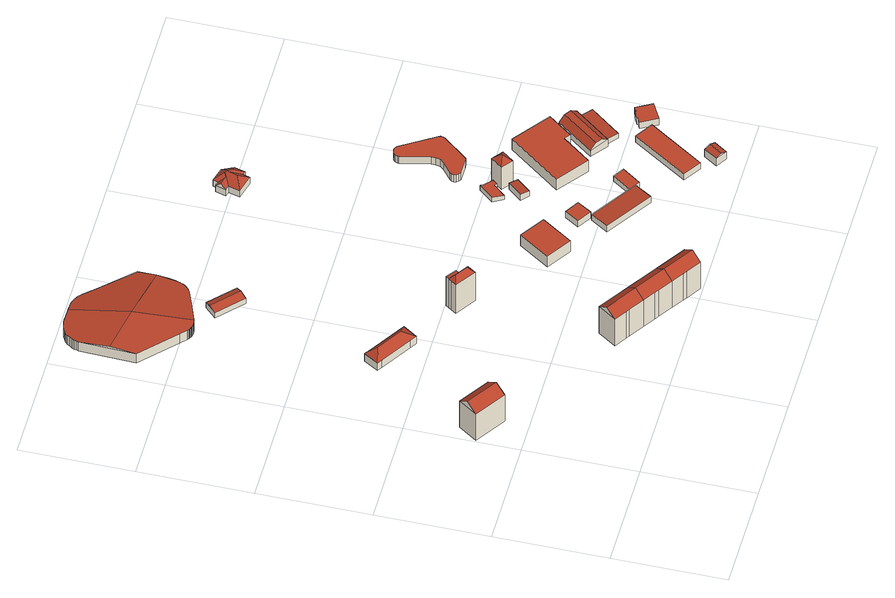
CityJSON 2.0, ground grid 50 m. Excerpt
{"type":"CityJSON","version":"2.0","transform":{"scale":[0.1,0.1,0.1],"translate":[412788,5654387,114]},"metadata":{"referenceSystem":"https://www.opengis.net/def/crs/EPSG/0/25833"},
"CityObjects":{
"building1":{"type":"Building","attributes":{"Dachtyp_tdc":"tdcGableRoof","Gemeindeschluessel":14612000,"Dachneigung":35.49,"QualitaetDacherkennung":73,"Geometrietyp2DReferenz":"3000","measuredHeight":19.19,"function":"31001_9998","roofType":"3100"},"geometry":[{"type":"Solid","lod":"2","boundaries":[[[[0,1,2,3]],[[1,4,5,2]],[[4,6,7,5]],[[6,0,3,7]],[[4,1,8]],[[0,6,9]],[[1,0,9,8]],[[6,4,8,9]],[[3,2,5,7]]]],"semantics":{"surfaces":[{"type":"WallSurface"},{"type":"RoofSurface"},{"type":"GroundSurface"}],"values":[[0,0,0,0,0,0,1,1,2]]}}]},
"building2":{"type":"Building","attributes":{"Dachtyp_tdc":"tdcHipRoof","Gemeindeschluessel":14612000,"Dachneigung":44.94,"QualitaetDacherkennung":73,"Geometrietyp2DReferenz":"3000","measuredHeight":8.07,"function":"31001_9998","roofType":"3200"},"geometry":[{"type":"Solid","lod":"2","boundaries":[[[[10,11,12,13]],[[11,14,15,12]],[[14,16,17,15]],[[16,18,19,17]],[[18,20,21,19]],[[20,22,23,21]],[[22,24,25,23]],[[24,10,13,25]],[[26,14,27]],[[24,28,29]],[[14,11,10,24,29,27]],[[28,30,31,26,27,29]],[[16,26,31,18]],[[18,31,30,20]],[[20,30,28,22]],[[22,28,24]],[[14,26,16]],[[13,12,15,17,19,21,23,25]]]],"semantics":{"surfaces":[{"type":"WallSurface"},{"type":"RoofSurface"},{"type":"GroundSurface"}],"values":[[0,0,0,0,0,0,0,0,1,1,1,1,0,0,0,0,0,2]]}}]},
"building3":{"type":"Building","attributes":{"Dachtyp_tdc":"tdcFreeFormRoof","Gemeindeschluessel":14612000,"Dachneigung":35.7,"QualitaetDacherkennung":86,"Geometrietyp2DReferenz":"3000","measuredHeight":19.21,"function":"31001_9998","roofType":"5000"},"geometry":[{"type":"Solid","lod":"2","boundaries":[[[[32,33,34,35]],[[33,36,37,34]],[[36,38,39,37]],[[38,40,41,39]],[[40,42,43,41]],[[42,32,35,43]],[[44,42,40,45]],[[33,32,44,45,38,36]],[[40,38,45]],[[32,42,44]],[[35,34,37,39,41,43]]]],"semantics":{"surfaces":[{"type":"WallSurface"},{"type":"RoofSurface"},{"type":"GroundSurface"}],"values":[[0,0,0,0,0,0,1,1,0,0,2]]}}]},
"building4":{"type":"Building","attributes":{"Dachtyp_tdc":"tdcFreeFormRoof","Gemeindeschluessel":14612000,"Dachneigung":35.64,"QualitaetDacherkennung":87,"Geometrietyp2DReferenz":"3000","measuredHeight":19.23,"function":"31001_9998","roofType":"5000"},"geometry":[{"type":"Solid","lod":"2","boundaries":[[[[46,47,48,49]],[[47,32,35,48]],[[32,42,43,35]],[[42,50,51,43]],[[50,52,53,51]],[[52,46,49,53]],[[46,52,54,44,32,47]],[[54,50,42,44]],[[42,32,44]],[[52,50,54]],[[49,48,35,43,51,53]]]],"semantics":{"surfaces":[{"type":"WallSurface"},{"type":"RoofSurface"},{"type":"GroundSurface"}],"values":[[0,0,0,0,0,0,1,1,0,0,2]]}}]},
"building5":{"type":"Building","attributes":{"Dachtyp_tdc":"tdcFreeFormRoof","Gemeindeschluessel":14612000,"Dachneigung":10.07,"QualitaetDacherkennung":16,"Geometrietyp2DReferenz":"3000","measuredHeight":8.71,"function":"31001_9998","roofType":"5000"},"geometry":[{"type":"Solid","lod":"2","boundaries":[[[[55,56,57,58]],[[56,59,60,57]],[[59,61,62,60]],[[61,63,64,62]],[[63,65,66,64]],[[65,67,68,66]],[[67,69,70,68]],[[69,71,72,70]],[[71,73,74,72]],[[73,75,76,74]],[[75,77,78,76]],[[77,79,80,78]],[[79,81,82,80]],[[81,83,84,82]],[[83,85,86,84]],[[85,87,88,86]],[[87,89,90,88]],[[89,91,92,90]],[[91,93,94,92]],[[93,95,96,94]],[[95,97,98,96]],[[97,99,100,98]],[[101,102,103,104]],[[102,105,106,103]],[[105,107,108,106]],[[107,109,110,108]],[[109,111,112,110]],[[111,113,114,112]],[[113,115,116,114]],[[115,117,118,116]],[[117,119,120,118]],[[119,121,122,120]],[[121,123,124,122]],[[123,125,126,124]],[[125,127,128,126]],[[127,129,130,128]],[[129,131,132,130]],[[99,133,134,100]],[[133,101,104,134]],[[131,135,136,132]],[[135,137,138,136]],[[137,139,140,138]],[[139,141,142,140]],[[141,143,144,142]],[[143,145,146,144]],[[145,147,148,146]],[[147,149,150,148]],[[149,151,152,150]],[[151,153,154,152]],[[153,155,156,154]],[[155,157,158,156]],[[157,159,160,158]],[[159,161,162,160]],[[161,163,164,162]],[[163,165,166,164]],[[165,167,168,166]],[[167,169,170,168]],[[169,171,172,170]],[[171,173,174,172]],[[173,175,176,174]],[[175,177,178,176]],[[177,179,180,178]],[[179,181,182,180]],[[181,55,58,182]],[[183,141,139,137,135,131,129,127,125,123,121,119,184,185]],[[147,145,143,183,185,177,175,173,171,169,167,165,163,161,159,157,155,153,151,149]],[[179,177,185,186,81,79,77,75,73,71,69,67,65,63,61,59,56,55,181]],[[185,184,117,115,113,111,109,107,105,102,101,133,99,97,95,93,91,89,87,85,83,186]],[[119,117,184]],[[83,81,186]],[[143,141,183]],[[58,57,60,62,64,66,68,70,72,74,76,78,80,82,84,86,88,90,92,94,96,98,100,134,104,103,106,108,110,112,114,116,118,120,122,124,126,128,130,132,136,138,140,142,144,146,148,150,152,154,156,158,160,162,164,166,168,170,172,174,176,178,180,182]]]],"semantics":{"surfaces":[{"type":"WallSurface"},{"type":"RoofSurface"},{"type":"GroundSurface"}],"values":[[0,0,0,0,0,0,0,0,0,0,0,0,0,0,0,0,0,0,0,0,0,0,0,0,0,0,0,0,0,0,0,0,0,0,0,0,0,0,0,0,0,0,0,0,0,0,0,0,0,0,0,0,0,0,0,0,0,0,0,0,0,0,0,0,1,1,1,1,0,0,0,2]]}}]},
"building6":{"type":"Building","attributes":{"Gemeindeschluessel":14612000,"Geometrietyp2DReferenz":"3000","function":"31001_9998","roofType":"9999"},"children":["building6-1","building6-2"]},
"building6-1":{"type":"BuildingPart","attributes":{"Dachtyp_tdc":"tdcPolyFlatRoof","Dachneigung":3.01,"QualitaetDacherkennung":7,"Geometrietyp2DReferenz":"3000","measuredHeight":17.36,"roofType":"2100"},"parents":["building6"],"geometry":[{"type":"MultiSurface","lod":"2","boundaries":[[[187,188,189,190,191]],[[192,193,194,195,196]],[[193,187,191,194]],[[193,192,188,187]],[[191,190,195,194]]],"semantics":{"surfaces":[{"type":"WallSurface"},{"type":"RoofSurface"},{"type":"GroundSurface"}],"values":[0,0,0,1,2]}}]},
"building6-2":{"type":"BuildingPart","attributes":{"Dachtyp_tdc":"tdcFreeFormRoof","Dachneigung":50.41,"QualitaetDacherkennung":5,"Geometrietyp2DReferenz":"3000","measuredHeight":19.71,"roofType":"5000"},"parents":["building6"],"geometry":[{"type":"MultiSurface","lod":"2","boundaries":[[[189,197,198,190]],[[197,199,200,198]],[[199,201,202,200]],[[201,203,204,202]],[[203,196,195,204]],[[205,199,197]],[[197,189,196,206,205]],[[196,203,201,206]],[[205,206,201,199]],[[190,198,200,202,204,195]]],"semantics":{"surfaces":[{"type":"WallSurface"},{"type":"RoofSurface"},{"type":"GroundSurface"}],"values":[0,0,0,0,0,1,1,1,1,2]}}]},
"building7":{"type":"Building","attributes":{"Dachtyp_tdc":"tdcGableRoof","Gemeindeschluessel":14612000,"Dachneigung":35.6,"QualitaetDacherkennung":88,"Geometrietyp2DReferenz":"3000","measuredHeight":19.21,"function":"31001_9998","roofType":"3100"},"geometry":[{"type":"Solid","lod":"2","boundaries":[[[[207,208,209,210]],[[208,211,212,209]],[[211,213,214,212]],[[213,215,53,214]],[[215,216,51,53]],[[216,207,210,51]],[[50,217,218,219]],[[217,215,213,211,208,218]],[[207,219,218,208]],[[216,50,219,207]],[[215,217,50,216]],[[210,209,212,214,53,51]]]],"semantics":{"surfaces":[{"type":"WallSurface"},{"type":"RoofSurface"},{"type":"GroundSurface"}],"values":[[0,0,0,0,0,0,1,1,0,0,0,2]]}}]},
"building8":{"type":"Building","attributes":{"Dachtyp_tdc":"tdcGableRoof","Gemeindeschluessel":14612000,"Dachneigung":19.76,"QualitaetDacherkennung":87,"Geometrietyp2DReferenz":"3000","measuredHeight":4.37,"function":"31001_9998","roofType":"3100"},"geometry":[{"type":"Solid","lod":"2","boundaries":[[[[220,221,222,223]],[[221,224,225,222]],[[224,226,227,225]],[[226,220,223,227]],[[224,221,228]],[[220,226,229]],[[221,220,229,228]],[[226,224,228,229]],[[223,222,225,227]]]],"semantics":{"surfaces":[{"type":"WallSurface"},{"type":"RoofSurface"},{"type":"GroundSurface"}],"values":[[0,0,0,0,0,0,1,1,2]]}}]},
"building9":{"type":"Building","attributes":{"Dachtyp_tdc":"tdcPolyFlatRoof","Gemeindeschluessel":14612000,"Dachneigung":0,"QualitaetDacherkennung":72,"Geometrietyp2DReferenz":"3000","measuredHeight":6.53,"function":"31001_2000","roofType":"1000"},"geometry":[{"type":"Solid","lod":"2","boundaries":[[[[230,231,232,233]],[[231,234,235,232]],[[234,236,237,235]],[[236,230,233,237]],[[236,234,231,230]],[[233,232,235,237]]]],"semantics":{"surfaces":[{"type":"WallSurface"},{"type":"RoofSurface"},{"type":"GroundSurface"}],"values":[[0,0,0,0,1,2]]}}]},
"building10":{"type":"Building","attributes":{"Dachtyp_tdc":"tdcPolyFlatRoof","Gemeindeschluessel":14612000,"Dachneigung":0,"QualitaetDacherkennung":88,"Geometrietyp2DReferenz":"3000","measuredHeight":3.47,"function":"31001_2000","roofType":"1000"},"geometry":[{"type":"Solid","lod":"2","boundaries":[[[[238,239,240,241]],[[239,242,243,240]],[[242,244,245,243]],[[244,238,241,245]],[[244,242,239,238]],[[241,240,243,245]]]],"semantics":{"surfaces":[{"type":"WallSurface"},{"type":"RoofSurface"},{"type":"GroundSurface"}],"values":[[0,0,0,0,1,2]]}}]},
"building11":{"type":"Building","attributes":{"Dachtyp_tdc":"tdcPolyFlatRoof","Gemeindeschluessel":14612000,"Dachneigung":3.06,"QualitaetDacherkennung":82,"Geometrietyp2DReferenz":"3000","measuredHeight":3.7,"function":"31001_2000","roofType":"2100"},"geometry":[{"type":"Solid","lod":"2","boundaries":[[[[246,247,248,249]],[[247,250,251,248]],[[250,252,253,251]],[[252,246,249,253]],[[252,250,247,246]],[[249,248,251,253]]]],"semantics":{"surfaces":[{"type":"WallSurface"},{"type":"RoofSurface"},{"type":"GroundSurface"}],"values":[[0,0,0,0,1,2]]}}]},
"building12":{"type":"Building","attributes":{"Dachtyp_tdc":"tdcPolyFlatRoof","Gemeindeschluessel":14612000,"Dachneigung":9.84,"QualitaetDacherkennung":75,"Geometrietyp2DReferenz":"3000","measuredHeight":3.61,"function":"31001_2000","roofType":"2100"},"geometry":[{"type":"Solid","lod":"2","boundaries":[[[[254,255,256,257]],[[255,258,259,256]],[[258,260,261,259]],[[260,254,257,261]],[[260,258,255,254]],[[257,256,259,261]]]],"semantics":{"surfaces":[{"type":"WallSurface"},{"type":"RoofSurface"},{"type":"GroundSurface"}],"values":[[0,0,0,0,1,2]]}}]},
"building13":{"type":"Building","attributes":{"Dachtyp_tdc":"tdcPolyFlatRoof","Gemeindeschluessel":14612000,"Dachneigung":2.61,"QualitaetDacherkennung":70,"Geometrietyp2DReferenz":"3000","measuredHeight":2.75,"function":"31001_9998","roofType":"2100"},"geometry":[{"type":"Solid","lod":"2","boundaries":[[[[262,263,264,265]],[[263,266,267,264]],[[266,268,269,267]],[[268,270,271,269]],[[270,272,273,271]],[[272,274,275,273]],[[274,276,277,275]],[[276,278,279,277]],[[278,262,265,279]],[[278,276,274,272,270,268,266,263,262]],[[265,264,267,269,271,273,275,277,279]]]],"semantics":{"surfaces":[{"type":"WallSurface"},{"type":"RoofSurface"},{"type":"GroundSurface"}],"values":[[0,0,0,0,0,0,0,0,0,1,2]]}}]},
"building14":{"type":"Building","attributes":{"Dachtyp_tdc":"tdcPolyFlatRoof","Gemeindeschluessel":14612000,"Dachneigung":0,"QualitaetDacherkennung":87,"Geometrietyp2DReferenz":"3000","measuredHeight":2.83,"function":"31001_2000","roofType":"1000"},"geometry":[{"type":"Solid","lod":"2","boundaries":[[[[280,281,282,283]],[[281,284,285,282]],[[284,286,287,285]],[[286,280,283,287]],[[286,284,281,280]],[[283,282,285,287]]]],"semantics":{"surfaces":[{"type":"WallSurface"},{"type":"RoofSurface"},{"type":"GroundSurface"}],"values":[[0,0,0,0,1,2]]}}]},
"building15":{"type":"Building","attributes":{"Dachtyp_tdc":"tdcFreeFormRoof","Gemeindeschluessel":14612000,"Dachneigung":46,"QualitaetDacherkennung":5,"Geometrietyp2DReferenz":"3000","measuredHeight":16.09,"function":"31001_2000","roofType":"5000"},"geometry":[{"type":"Solid","lod":"2","boundaries":[[[[288,289,290,291]],[[289,292,293,290]],[[292,294,295,293]],[[294,296,297,295]],[[296,288,291,297]],[[296,298,288]],[[298,296,294]],[[299,298,294,292]],[[299,292,289]],[[298,299,289,288]],[[291,290,293,295,297]]]],"semantics":{"surfaces":[{"type":"WallSurface"},{"type":"RoofSurface"},{"type":"GroundSurface"}],"values":[[0,0,0,0,0,1,1,1,1,1,2]]}}]},
"building16":{"type":"Building","attributes":{"Dachtyp_tdc":"tdcFreeFormRoof","Gemeindeschluessel":14612000,"Dachneigung":39.69,"QualitaetDacherkennung":11,"Geometrietyp2DReferenz":"3000","measuredHeight":7.53,"function":"31001_9998","roofType":"5000"},"geometry":[{"type":"Solid","lod":"2","boundaries":[[[[300,301,302,303]],[[301,304,305,302]],[[304,306,307,305]],[[306,308,309,307]],[[308,310,311,309]],[[310,312,313,311]],[[312,314,315,313]],[[314,316,317,315]],[[316,318,319,317]],[[318,320,321,319]],[[320,300,303,321]],[[322,323,320,318]],[[322,318,316]],[[324,323,322,316,314]],[[325,326,327,324,314,312]],[[325,312,310]],[[326,325,310,308]],[[328,329,327,326,308,306]],[[328,306,304]],[[329,328,304,301]],[[324,327,329,301,300]],[[323,324,300,320]],[[303,302,305,307,309,311,313,315,317,319,321]]]],"semantics":{"surfaces":[{"type":"WallSurface"},{"type":"RoofSurface"},{"type":"GroundSurface"}],"values":[[0,0,0,0,0,0,0,0,0,0,0,1,0,1,1,1,1,1,1,1,1,1,2]]}}]},
"building17":{"type":"Building","attributes":{"Dachtyp_tdc":"tdcGableRoof","Gemeindeschluessel":14612000,"Dachneigung":19.12,"QualitaetDacherkennung":65,"Geometrietyp2DReferenz":"3000","measuredHeight":5.3,"function":"31001_9998","roofType":"3100"},"geometry":[{"type":"Solid","lod":"2","boundaries":[[[[330,331,332,333]],[[331,334,335,332]],[[334,336,337,335]],[[336,330,333,337]],[[334,331,338]],[[330,336,339]],[[331,330,339,338]],[[336,334,338,339]],[[333,332,335,337]]]],"semantics":{"surfaces":[{"type":"WallSurface"},{"type":"RoofSurface"},{"type":"GroundSurface"}],"values":[[0,0,0,0,0,0,1,1,2]]}}]},
"building18":{"type":"Building","attributes":{"Dachtyp_tdc":"tdcPolyFlatRoof","Gemeindeschluessel":14612000,"Dachneigung":0,"QualitaetDacherkennung":76,"Geometrietyp2DReferenz":"3000","measuredHeight":3.54,"function":"31001_2000","roofType":"1000"},"geometry":[{"type":"Solid","lod":"2","boundaries":[[[[340,341,342,343]],[[341,344,345,342]],[[346,344,341,340]],[[343,342,345,347]],[[344,346,347,345]],[[346,340,343,347]]]],"semantics":{"surfaces":[{"type":"WallSurface"},{"type":"RoofSurface"},{"type":"GroundSurface"}],"values":[[0,0,1,2,0,0]]}}]},
"building19":{"type":"Building","attributes":{"Dachtyp_tdc":"tdcPolyFlatRoof","Gemeindeschluessel":14612000,"Dachneigung":0,"QualitaetDacherkennung":61,"Geometrietyp2DReferenz":"3000","measuredHeight":6.46,"function":"31001_2000","roofType":"1000"},"geometry":[{"type":"Solid","lod":"2","boundaries":[[[[348,349,350,351]],[[349,352,353,350]],[[352,354,355,353]],[[354,356,357,355]],[[356,358,359,357]],[[358,348,351,359]],[[358,356,354,352,349,348]],[[351,350,353,355,357,359]]]],"semantics":{"surfaces":[{"type":"WallSurface"},{"type":"RoofSurface"},{"type":"GroundSurface"}],"values":[[0,0,0,0,0,0,1,2]]}}]},
"building20":{"type":"Building","attributes":{"name":"Pinguin Cafe","Dachtyp_tdc":"tdcPolyFlatRoof","Gemeindeschluessel":14612000,"Dachneigung":0,"QualitaetDacherkennung":32,"Geometrietyp2DReferenz":"3000","measuredHeight":4.13,"function":"31001_2081","roofType":"1000"},"geometry":[{"type":"Solid","lod":"2","boundaries":[[[[360,361,362,363]],[[361,364,365,362]],[[364,366,367,365]],[[366,368,369,367]],[[368,370,371,369]],[[370,372,373,371]],[[372,374,375,373]],[[374,376,377,375]],[[376,378,379,377]],[[378,380,381,379]],[[380,382,383,381]],[[380,378,376,374,372,370,368,366,364,361,360,384,385,386,387,388,389,390,391,392,393,394,395,396,397,382]],[[383,398,399,400,401,402,403,404,405,406,407,408,409,410,411,363,362,365,367,369,371,373,375,377,379,381]],[[387,386,409,408]],[[386,385,410,409]],[[385,384,411,410]],[[384,360,363,411]],[[382,397,398,383]],[[397,396,399,398]],[[396,395,400,399]],[[395,394,401,400]],[[394,393,402,401]],[[393,392,403,402]],[[392,391,404,403]],[[391,390,405,404]],[[390,389,406,405]],[[389,388,407,406]],[[388,387,408,407]]]],"semantics":{"surfaces":[{"type":"WallSurface"},{"type":"RoofSurface"},{"type":"GroundSurface"}],"values":[[0,0,0,0,0,0,0,0,0,0,0,1,2,0,0,0,0,0,0,0,0,0,0,0,0,0,0,0]]}}]},
"building21":{"type":"Building","attributes":{"Dachtyp_tdc":"tdcCutGableRoof","Gemeindeschluessel":14612000,"Dachneigung":43.43,"QualitaetDacherkennung":73,"Geometrietyp2DReferenz":"3000","measuredHeight":6.33,"function":"31001_2000","roofType":"9999"},"geometry":[{"type":"Solid","lod":"2","boundaries":[[[[412,413,414,415]],[[413,416,417,414]],[[416,418,419,417]],[[418,412,415,419]],[[413,412,420,421]],[[416,413,421,422]],[[418,416,422,423]],[[412,418,423,420]],[[422,421,420,423]],[[415,414,417,419]]]],"semantics":{"surfaces":[{"type":"WallSurface"},{"type":"RoofSurface"},{"type":"GroundSurface"}],"values":[[0,0,0,0,1,0,1,0,1,2]]}}]},
"building22":{"type":"Building","attributes":{"Dachtyp_tdc":"tdcPolyFlatRoof","Gemeindeschluessel":14612000,"Dachneigung":3.54,"QualitaetDacherkennung":61,"Geometrietyp2DReferenz":"3000","measuredHeight":2.98,"function":"31001_2000","roofType":"2100"},"geometry":[{"type":"Solid","lod":"2","boundaries":[[[[424,425,426,427]],[[425,428,429,426]],[[428,430,431,429]],[[430,424,427,431]],[[430,428,425,424]],[[427,426,429,431]]]],"semantics":{"surfaces":[{"type":"WallSurface"},{"type":"RoofSurface"},{"type":"GroundSurface"}],"values":[[0,0,0,0,1,2]]}}]},
"building23":{"type":"Building","attributes":{"Dachtyp_tdc":"tdcPolyFlatRoof","Gemeindeschluessel":14612000,"Dachneigung":0,"QualitaetDacherkennung":73,"Geometrietyp2DReferenz":"3000","measuredHeight":3.75,"function":"31001_2000","roofType":"1000"},"geometry":[{"type":"Solid","lod":"2","boundaries":[[[[432,433,434,435]],[[433,436,437,434]],[[436,438,439,437]],[[438,440,441,439]],[[440,442,443,441]],[[442,444,445,443]],[[444,446,447,445]],[[446,432,435,447]],[[446,444,442,440,438,436,433,432]],[[435,434,437,439,441,443,445,447]]]],"semantics":{"surfaces":[{"type":"WallSurface"},{"type":"RoofSurface"},{"type":"GroundSurface"}],"values":[[0,0,0,0,0,0,0,0,1,2]]}}]}
},
"vertices":[
[56,777,172],[189,689,172],[189,689,17],[56,777,17],[133,604,172],[133,604,17],[0,693,172],[0,693,17],[161,647,208],[29,735,208],
[441,1082,53],[309,1166,53],[309,1166,11],[441,1082,11],[286,1180,53],[286,1180,11],[327,1244,53],[327,1244,11],[350,1230,53],[350,1230,11],[482,1145,53],[482,1145,11],[513,1126,53],[513,1126,11],[472,1062,53],[472,1062,11],[327,1244,54],[341,1191,91],[513,1126,54],[450,1122,91],[482,1145,54],[350,1230,54],
[775,180,185],[711,223,185],[711,223,28],[775,180,28],[696,233,185],[696,233,28],[642,268,185],[642,268,28],[695,349,186],[695,349,28],[829,261,186],[829,261,28],[803,221,220],[669,309,220],
[844,135,185],[828,146,185],[828,146,28],[844,135,28],[960,174,186],[960,174,28],[907,93,185],[907,93,28],[934,134,220],
[315,1961,66],[310,1961,65],[310,1961,7],[315,1961,7],[305,1961,65],[305,1961,7],[301,1962,64],[301,1962,7],[297,1962,64],[297,1962,7],[292,1964,63],[292,1964,7],[288,1965,63],[288,1965,7],[284,1967,63],[284,1967,7],[280,1969,63],[280,1969,7],[277,1971,62],[277,1971,7],[274,1973,62],[274,1973,7],[270,1976,62],[270,1976,7],[243,2002,62],[243,2002,7],[91,2148,60],[91,2148,7],[100,2393,61],[100,2393,7],[102,2401,60],[102,2401,7],[104,2409,60],[104,2409,7],[106,2416,59],[106,2416,7],[110,2424,59],[110,2424,7],[117,2435,58],[117,2435,7],[125,2446,58],[125,2446,7],[130,2452,57],[130,2452,7],[136,2457,57],[136,2457,7],[149,2466,58],[155,2469,58],[155,2469,7],[149,2466,7],[162,2473,58],[162,2473,7],[172,2476,58],[172,2476,7],[179,2478,59],[179,2478,7],[188,2480,59],[188,2480,7],[198,2481,60],[198,2481,7],[206,2481,61],[206,2481,7],[216,2481,61],[216,2481,7],[285,2478,62],[285,2478,7],[300,2478,60],[300,2478,7],[315,2475,59],[315,2475,7],[325,2472,58],[325,2472,7],[335,2468,57],[335,2468,7],[344,2463,57],[344,2463,7],[353,2458,56],[353,2458,7],[142,2462,57],[142,2462,7],[359,2453,56],[359,2453,7],[365,2447,56],[365,2447,7],[418,2390,56],[418,2390,7],[545,2256,56],[545,2256,7],[533,2126,63],[533,2126,7],[530,2092,60],[530,2092,7],[529,2085,59],[529,2085,7],[528,2079,59],[528,2079,7],[526,2072,58],[526,2072,7],[523,2065,58],[523,2065,7],[521,2059,58],[521,2059,7],[517,2053,58],[517,2053,7],[516,2051,58],[516,2051,7],[513,2046,58],[513,2046,7],[508,2040,58],[508,2040,7],[502,2035,58],[502,2035,7],[496,2030,58],[496,2030,7],[494,2029,58],[494,2029,7],[488,2025,58],[488,2025,7],[479,2020,59],[479,2020,7],[401,1991,63],[401,1991,7],[327,1964,68],[327,1964,7],[322,1963,67],[322,1963,7],[318,1962,67],[318,1962,7],[537,2175,66],[262,2479,65],[287,2216,94],[95,2259,74],
[753,965,183],[745,953,183],[745,953,182],[745,953,12],[753,965,12],[699,984,186],[707,996,186],[707,996,12],[699,984,12],[699,984,182],
[788,925,182],[788,925,12],[763,887,182],[763,887,12],[674,947,182],[674,947,12],[690,969,182],[690,969,12],[757,918,209],[705,953,209],
[1092,87,184],[1039,6,184],[1039,6,28],[1092,87,28],[975,48,184],[975,48,28],[959,59,184],[959,59,28],[907,93,184],[960,174,184],[934,135,220],[1066,47,220],[1092,87,186],
[460,1947,40],[568,1844,40],[568,1844,9],[460,1947,9],[521,1794,40],[521,1794,9],[413,1897,40],[413,1897,9],[545,1820,53],[437,1923,53],
[1120,575,82],[1013,645,82],[1013,645,17],[1120,575,17],[1103,781,82],[1103,781,17],[1209,711,82],[1209,711,17],
[1360,603,56],[1321,540,56],[1321,540,21],[1360,603,21],[1258,579,56],[1258,579,21],[1298,642,56],[1298,642,21],
[1512,399,55],[1461,322,60],[1461,322,23],[1512,399,23],[1257,456,60],[1257,456,23],[1308,533,55],[1308,533,23],
[1381,814,47],[1346,843,55],[1346,843,19],[1381,814,19],[1398,904,55],[1398,904,19],[1433,875,47],[1433,875,19],
[1408,974,44],[1390,952,44],[1390,952,20],[1408,974,20],[1380,961,45],[1380,961,20],[1335,908,45],[1335,908,20],[1309,954,47],[1309,954,20],[1363,1018,47],[1363,1018,20],[1367,1015,47],[1367,1015,20],[1363,1011,47],[1363,1011,20],[1390,989,45],[1390,989,20],
[1590,469,52],[1534,388,52],[1534,388,24],[1590,469,24],[1486,419,52],[1486,419,24],[1542,499,52],[1542,499,24],
[1472,948,153],[1433,896,153],[1433,896,22],[1472,948,22],[1385,932,153],[1385,932,22],[1425,984,153],[1425,984,22],[1467,952,153],[1467,952,22],[1430,942,183],[1427,938,183],
[1131,2086,41],[1197,2068,41],[1197,2068,5],[1131,2086,5],[1221,2017,41],[1221,2017,5],[1208,1968,41],[1208,1968,5],[1191,1973,41],[1191,1973,5],[1182,1942,41],[1182,1942,5],[1098,1964,41],[1098,1964,5],[1112,2015,41],[1112,2015,5],[1092,2020,41],[1092,2020,5],[1105,2068,41],[1105,2068,5],[1125,2063,41],[1125,2063,5],[1099,2044,62],[1142,2033,62],[1157,2041,72],[1149,1986,77],[1160,2027,78],[1164,2029,80],[1182,2013,72],[1164,2028,80],
[1812,140,67],[1773,81,67],[1773,81,24],[1812,140,24],[1726,112,67],[1726,112,24],[1764,171,67],[1764,171,24],[1750,96,77],[1789,155,77],
[1853,415,60],[1693,170,60],[1693,170,25],[1853,415,25],[1616,220,60],[1616,220,25],[1775,465,60],[1775,465,25],
[1568,611,89],[1434,713,89],[1434,713,24],[1568,611,24],[1610,945,89],[1610,945,24],[1769,824,89],[1769,824,24],[1688,717,89],[1688,717,24],[1663,737,89],[1663,737,24],
[1447,1404,65],[1455,1405,65],[1455,1405,23],[1447,1404,23],[1463,1404,65],[1463,1404,23],[1470,1401,65],[1470,1401,23],[1477,1396,65],[1477,1396,23],[1572,1246,65],[1572,1246,23],[1575,1237,65],[1575,1237,23],[1574,1227,65],[1574,1227,23],[1570,1218,65],[1570,1218,23],[1480,1107,65],[1480,1107,23],[1467,1104,65],[1467,1104,23],[1396,1107,65],[1396,1107,23],[1440,1401,65],[1433,1396,65],[1429,1390,65],[1425,1382,65],[1424,1375,65],[1452,1244,65],[1452,1226,65],[1447,1206,65],[1436,1189,65],[1387,1150,65],[1380,1142,65],[1378,1131,65],[1380,1121,65],[1387,1112,65],[1387,1112,23],[1380,1121,23],[1378,1131,23],[1380,1142,23],[1387,1150,23],[1436,1189,23],[1447,1206,23],[1452,1226,23],[1452,1244,23],[1424,1375,23],[1425,1382,23],[1429,1390,23],[1433,1396,23],[1440,1401,23],
[1651,625,57],[1776,788,57],[1776,788,23],[1651,625,23],[1850,732,63],[1850,732,23],[1725,568,63],[1725,568,23],[1674,607,85],[1799,770,85],[1826,750,87],[1701,586,87],
[1835,712,55],[1885,674,51],[1885,674,25],[1835,712,25],[1780,539,51],[1780,539,25],[1732,577,55],[1732,577,25],
[1849,467,65],[1871,479,65],[1871,479,28],[1849,467,28],[1869,482,65],[1869,482,28],[1903,500,65],[1903,500,28],[1905,497,65],[1905,497,28],[1925,508,65],[1925,508,28],[1964,436,65],[1964,436,28],[1888,394,65],[1888,394,28]
]}
